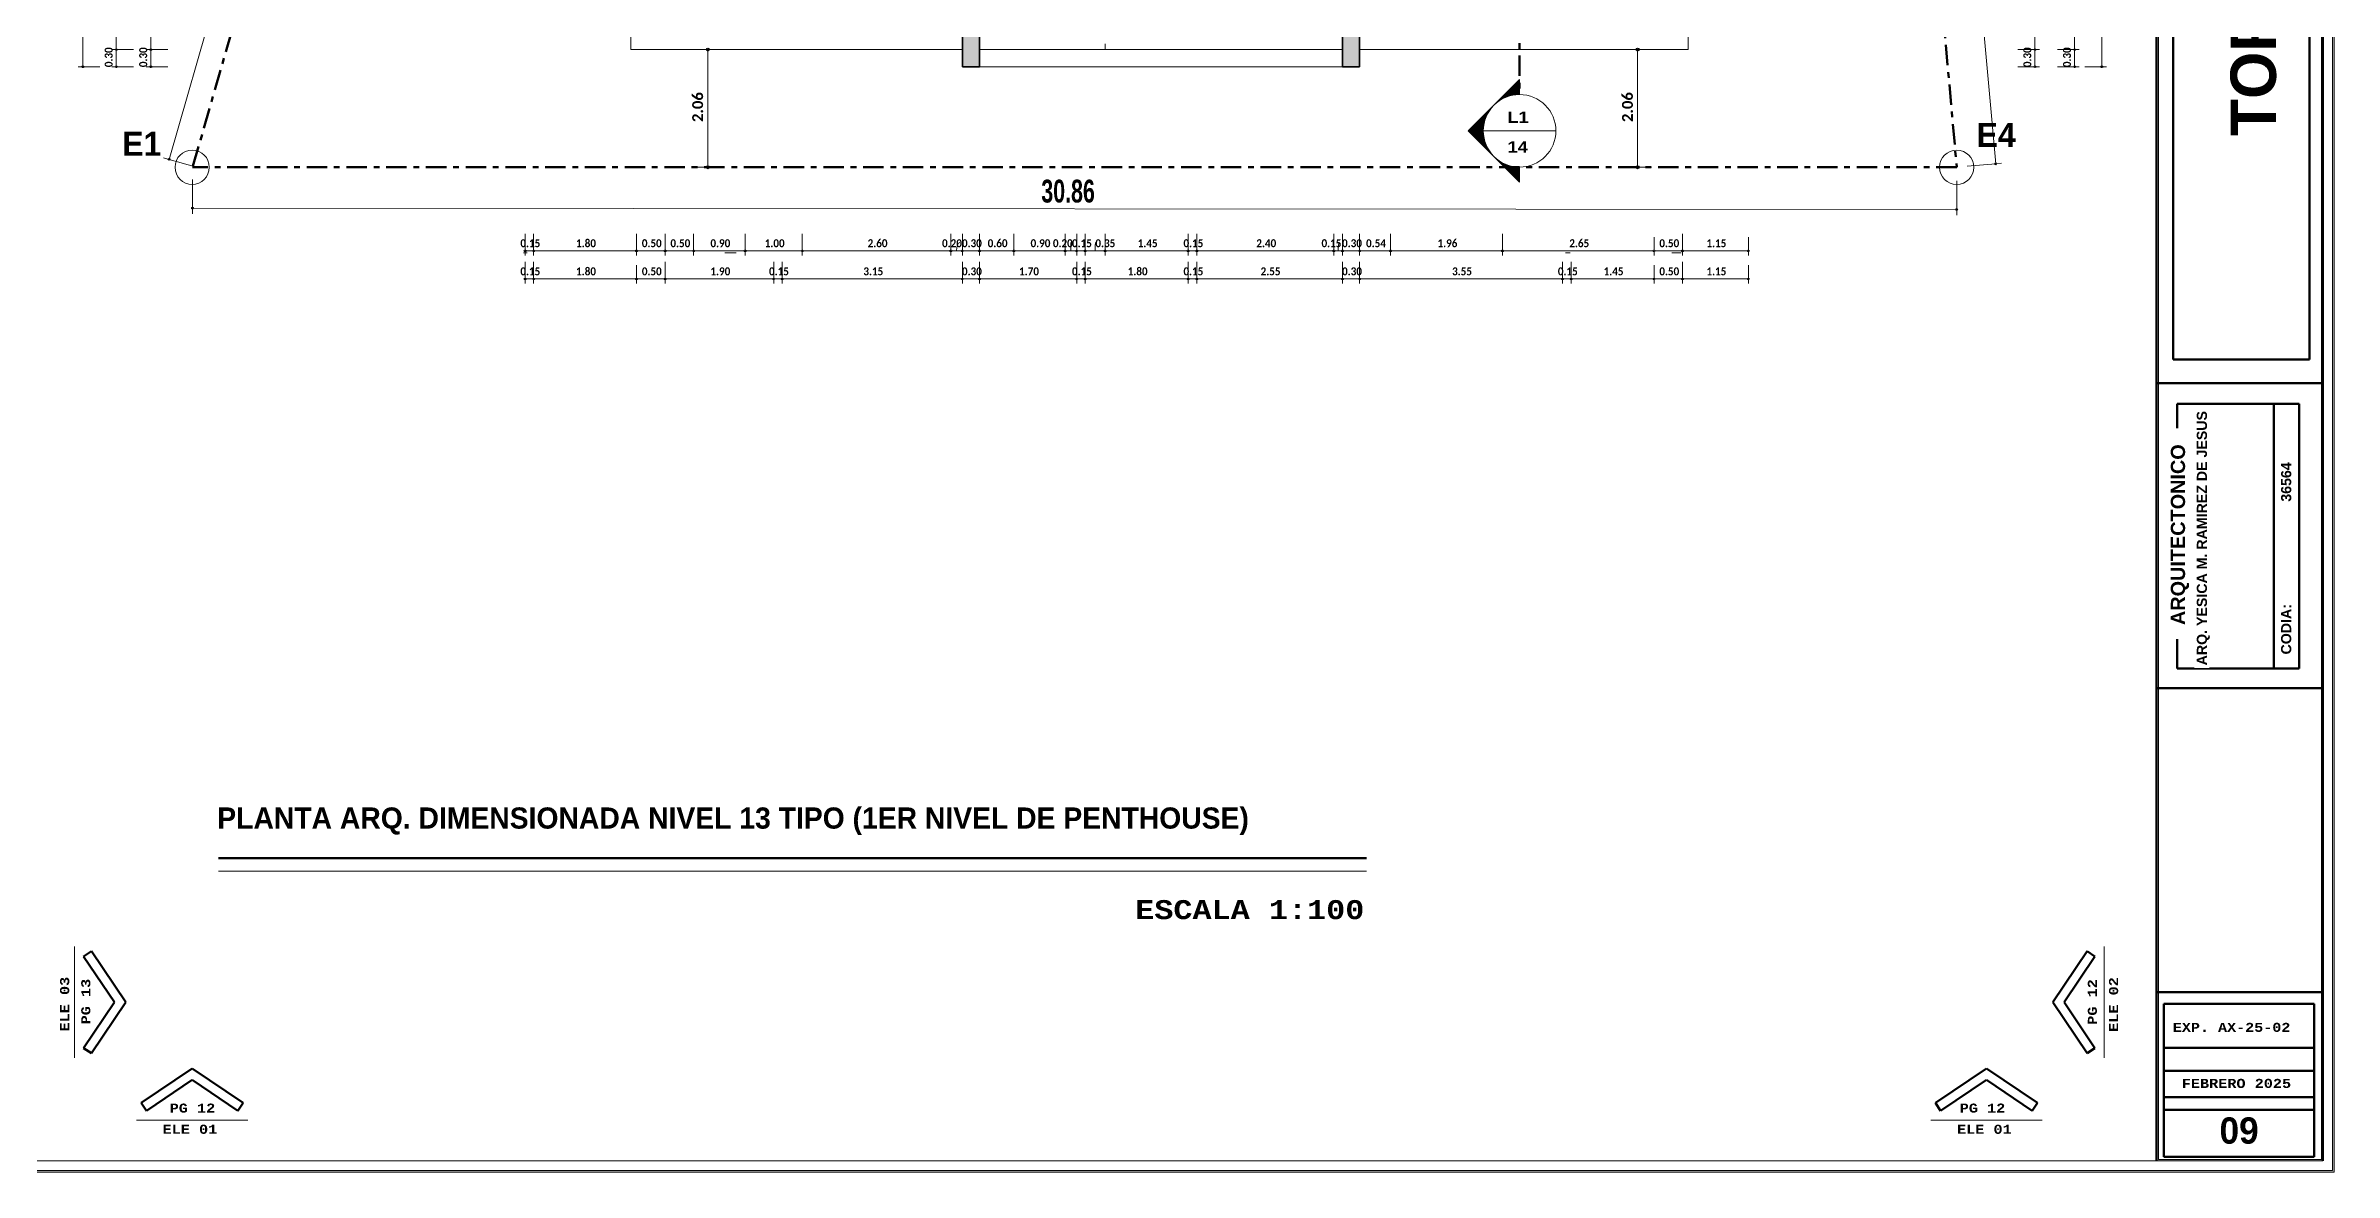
# Model space of a CAD drawing. Header units: metres. Extents: x -144 to 1000, y -717 to 29.
# Drawn here: x 773.14 to 813.18, y -589.13 to -569.41 of the extents above; entities that cross this region are included whole.
import ezdxf

# ---------------------------------------------------------------- set-up
doc = ezdxf.new("R2010")
doc.units = ezdxf.units.M
doc.linetypes.add('Dash Dot 3_16_', pattern=[0.595313, 0.357187, -0.119063, 0, -0.119063])
doc.linetypes.add('Derribado', pattern=[0.36, 0.24, -0.12])
doc.layers.get('0').update_dxf_attribs({"color": 1})
for name, color, linetype, lineweight in [('A-ANNO-DIMS', 1, 'Continuous', 9), ('A-DETL', 1, 'Continuous', 9), ('A-DETL-THIN', 1, 'Continuous', 9), ('A-WALL', 4, 'Continuous', 9), ('G-ANNO-SYMB', 1, 'Continuous', 9), ('G-ANNO-TEXT', 2, 'Continuous', 9), ('G-ANNO-TTLB', 3, 'Continuous', 18), ('G-ANNO-TTLB-WIDE', 1, 'Continuous', 70), ('G-IMPT', 1, 'Continuous', 9)]:
    doc.layers.add(name, color=color, linetype=linetype, lineweight=lineweight)
doc.layers.add('A-WALL-PATT', color=7, linetype='Continuous', lineweight=35, true_color=0x9c9c9c)
doc.styles.add('Arial Black', font='', dxfattribs={"height": 0.15})
doc.styles.add('Arial_B', font='arialbd.ttf', dxfattribs={"height": 0.0025})
doc.styles.add('Arial_B_1', font='arialbd.ttf', dxfattribs={"height": 0.001786})
doc.styles.add('Britannic Bold_B', font='', dxfattribs={"width": 0.7})
doc.styles.add('Britannic Bold_B_1', font='', dxfattribs={"width": 0.7, "height": 0.4})
doc.styles.add('Britannic Bold_B_4', font='', dxfattribs={"height": 0.004465})
doc.styles.add('Britannic Bold_B_6', font='', dxfattribs={"height": 0.005})
doc.styles.add('Britannic Bold_B_8', font='', dxfattribs={"height": 0.006})
doc.styles.add('Calibri_B_3', font='calibrib.ttf', dxfattribs={"height": 0.15})
doc.styles.add('Calibri_B_6', font='calibrib.ttf', dxfattribs={"width": 0.9})
doc.styles.add('Courier New_B_2', font='courbd.ttf', dxfattribs={"height": 0.0016})
doc.styles.add('Courier New_B_3', font='courbd.ttf', dxfattribs={"height": 0.2625})
doc.styles.add('Courier New_B_4', font='courbd.ttf', dxfattribs={"height": 0.001587})
doc.styles.add('Courier New_B_8', font='courbd.ttf', dxfattribs={"height": 0.0035})
doc.styles.get('Arial Black').set_extended_font_data('Arial Black')
doc.styles.get('Britannic Bold_B').set_extended_font_data('Britannic Bold', bold=True)
doc.styles.get('Britannic Bold_B_1').set_extended_font_data('Britannic Bold', bold=True)
doc.styles.get('Britannic Bold_B_4').set_extended_font_data('Britannic Bold', bold=True)
doc.styles.get('Britannic Bold_B_6').set_extended_font_data('Britannic Bold', bold=True)
doc.styles.get('Britannic Bold_B_8').set_extended_font_data('Britannic Bold', bold=True)

# ---------------------------------------------------------------- blocks, each defined once
blk = doc.blocks.new('tarjeta de nathalie 00')
at = {"layer": 'G-IMPT', "lineweight": 9}
h = blk.add_hatch(color=3, dxfattribs=at)
h.paths.add_polyline_path([(-145.23888, -717.38489), (-145.21019, -717.38489), (-145.21019, -716.89355), (-145.21019, -716.79934), (-145.23888, -716.79934), (-145.23888, -716.89379)])
h.paths.add_polyline_path([(-145.20996, -716.7991), (-145.20996, -717.3851), (-145.2392, -717.3851), (-145.2392, -716.7991)])
h.paths.add_polyline_path([(-145.23902, -717.3868), (-145.20826, -717.3868), (-145.20826, -716.7974), (-145.2392, -716.7974), (-146.09866, -716.7974), (-146.09866, -717.3868)])
h.paths.add_polyline_path([(-145.20795, -716.79707), (-145.20795, -717.3871), (-146.09898, -717.3871), (-146.09898, -716.79707)])
at = {"layer": 'G-ANNO-TTLB', "color": 3}
for p, q in [((-145.20826, -716.7974), (-145.20826, -717.3868)), ((-145.20795, -717.3871), (-145.20795, -716.79707)), ((-145.20795, -717.38713), (-145.20795, -716.79707)), ((-145.2392, -716.7991), (-145.2392, -717.3851)), ((-145.20996, -717.3851), (-145.20996, -716.7991)), ((-145.23888, -717.38489), (-145.23888, -716.89379)), ((-145.21019, -716.89355), (-145.21019, -717.38489)), ((-145.20996, -717.3851), (-146.09696, -717.3851)), ((-145.2392, -717.3851), (-145.20996, -717.3851)), ((-145.21019, -717.38489), (-145.23888, -717.38489)), ((-146.09898, -717.3871), (-145.20795, -717.3871)), ((-146.09898, -717.38713), (-145.20795, -717.38713)), ((-145.20826, -717.3868), (-145.23902, -717.3868))]:
    blk.add_line(p, q, dxfattribs=at)
at = {"layer": 'G-ANNO-TTLB'}
blk.add_line((-145.23902, -717.3868), (-146.09866, -717.3868), dxfattribs=at)
at = {"layer": 'G-ANNO-TTLB-WIDE', "color": 3}
for p, q in [((-145.2392, -716.7991), (-145.2392, -717.3851)), ((-145.20996, -716.7991), (-145.20996, -717.3851)), ((-145.21233, -717.24403), (-145.21233, -717.0241)), ((-145.23627, -717.16403), (-145.23627, -717.24403)), ((-145.23627, -717.24403), (-145.21233, -717.24403)), ((-145.2392, -717.24821), (-145.20996, -717.24821)), ((-145.2392, -717.30194), (-145.2392, -717.24821)), ((-145.20996, -717.24821), (-145.20996, -717.30194)), ((-145.23559, -717.25789), (-145.23559, -717.25185)), ((-145.23559, -717.25185), (-145.21413, -717.25185)), ((-145.21856, -717.29848), (-145.21856, -717.25185)), ((-145.21413, -717.25185), (-145.21413, -717.29848)), ((-145.23559, -717.29848), (-145.23559, -717.29331)), ((-145.21413, -717.29848), (-145.23559, -717.29848)), ((-145.20996, -717.30194), (-145.2392, -717.30194)), ((-145.2392, -717.35541), (-145.20996, -717.35541)), ((-145.23791, -717.35747), (-145.21146, -717.35747)), ((-145.23791, -717.3844), (-145.23791, -717.35747)), ((-145.21146, -717.35747), (-145.21146, -717.3844)), ((-145.23791, -717.36524), (-145.23791, -717.36926)), ((-145.21146, -717.36524), (-145.23791, -717.36524)), ((-145.21146, -717.36926), (-145.21146, -717.36524)), ((-145.23791, -717.36926), (-145.21146, -717.36926)), ((-145.23791, -717.3739), (-145.22469, -717.3739)), ((-145.23791, -717.3844), (-145.23791, -717.3739)), ((-145.23791, -717.3739), (-145.21146, -717.3739)), ((-145.23791, -717.37615), (-145.23791, -717.3739)), ((-145.21146, -717.37615), (-145.23791, -717.37615)), ((-145.22469, -717.3739), (-145.21146, -717.3739)), ((-145.21146, -717.3739), (-145.21146, -717.3844)), ((-145.21146, -717.3739), (-145.21146, -717.37615)), ((-145.21146, -717.3844), (-145.23791, -717.3844)), ((-145.22469, -717.3844), (-145.23791, -717.3844)), ((-145.21146, -717.3844), (-145.22469, -717.3844))]:
    blk.add_line(p, q, dxfattribs=at)
at = {"layer": 'G-ANNO-TTLB', "lineweight": 9, "attachment_point": 1}
for s, insert, char_height, width, style in [('EXP. AX-25-02', (-145.23635, -717.36083), 0.0015875, 0.027097, 'Courier New_B_4'), ('FEBRERO 2025', (-145.23478, -717.37069), 0.0016, 0.0250126, 'Courier New_B_3')]:
    blk.add_mtext(s, dxfattribs=dict(at, insert=insert, char_height=char_height, width=width, style=style))
at = {"layer": 'G-ANNO-TTLB', "lineweight": 9, "attachment_point": 1, "rotation": 90, "bg_fill": 3, "box_fill_scale": 1.25, "bg_fill_color": 256, "bg_fill_true_color": 13158600, "bg_fill_transparency": 0}
for s, insert, char_height, width, style in [('TORRE GIUALCA I', (-145.2262, -717.20472), 0.008, 0.1678172, 'Britannic Bold_B_4'), ('ARQUITECTONICO', (-145.2367, -717.2908), 0.0025, 0.0340148, 'Arial_B'), ('CODIA:                          36564', (-145.2173, -717.29598), 0.0017859, 0.0412887, 'Arial_B_1')]:
    blk.add_mtext(s, dxfattribs=dict(at, insert=insert, char_height=char_height, width=width, style=style))
at = {"layer": 'G-ANNO-TTLB', "lineweight": 9, "insert": (-145.23213, -717.2979), "char_height": 0.0017859, "width": 0.0453611, "attachment_point": 1, "rotation": 90, "style": 'Arial_B_1', "bg_fill": 3, "box_fill_scale": 1.25, "bg_fill_color": 256, "bg_fill_true_color": 13158600, "bg_fill_transparency": 0}
blk.add_mtext('\\pxt4;ARQ. YESICA M. RAMIREZ DE JESUS', dxfattribs=at)
blk = doc.blocks.new('A$C4d52d4f2')
at = {"layer": 'A-DETL', "color": 7, "lineweight": 100}
for p, q in [((-0.39461, -0.55119), (-0.39598, -0.55211)), ((-0.39461, -0.55119), (-0.38855, -0.56017)), ((-0.04347, -0.55119), (-0.04953, -0.56017)), ((-0.04347, -0.55119), (-0.0421, -0.55211)), ((-0.39598, -0.55211), (-0.39054, -0.56017)), ((-0.0421, -0.55211), (-0.04754, -0.56017)), ((-0.39598, -0.56824), (-0.39054, -0.56017)), ((-0.39461, -0.56916), (-0.38855, -0.56017)), ((-0.04347, -0.56916), (-0.04953, -0.56017)), ((-0.0421, -0.56824), (-0.04754, -0.56017)), ((-0.39461, -0.56916), (-0.39598, -0.56824)), ((-0.04347, -0.56916), (-0.0421, -0.56824)), ((-0.38587, -0.5779), (-0.37688, -0.57184)), ((-0.38494, -0.57927), (-0.37688, -0.57383)), ((-0.36789, -0.5779), (-0.37688, -0.57184)), ((-0.36882, -0.57927), (-0.37688, -0.57383)), ((-0.07018, -0.5779), (-0.0612, -0.57184)), ((-0.06926, -0.57927), (-0.0612, -0.57383)), ((-0.05221, -0.5779), (-0.0612, -0.57184)), ((-0.05314, -0.57927), (-0.0612, -0.57383)), ((-0.38587, -0.5779), (-0.38494, -0.57927)), ((-0.36789, -0.5779), (-0.36882, -0.57927)), ((-0.07018, -0.5779), (-0.06926, -0.57927)), ((-0.05221, -0.5779), (-0.05314, -0.57927))]:
    blk.add_line(p, q, dxfattribs=at)
at = {"layer": 'A-DETL-THIN', "lineweight": 18}
for p, q in [((-0.39761, -0.55038), (-0.39761, -0.56996)), ((-0.04047, -0.55038), (-0.04047, -0.56996)), ((-0.36709, -0.58091), (-0.38667, -0.58091)), ((-0.07099, -0.58091), (-0.05141, -0.58091))]:
    blk.add_line(p, q, dxfattribs=at)
at = {"layer": 'G-ANNO-TEXT', "char_height": 0.0016, "attachment_point": 1, "rotation": 90, "style": 'Courier New_B_2'}
for s, insert, width in [('ELE 03', (-0.40012, -0.56532), 0.0125063), ('PG 13', (-0.3964, -0.56407), 0.0104219), ('PG 12', (-0.04336, -0.56414), 0.0104219), ('ELE 02', (-0.03963, -0.56539), 0.0125063)]:
    blk.add_mtext(s, dxfattribs=dict(at, insert=insert, width=width))
at = {"layer": 'G-ANNO-TEXT', "char_height": 0.0016, "attachment_point": 1, "style": 'Courier New_B_2'}
for s, insert, width in [('PG 12', (-0.38084, -0.57801), 0.0104219), ('PG 12', (-0.0659, -0.57801), 0.0104219), ('ELE 01', (-0.38209, -0.58174), 0.0125063), ('ELE 01', (-0.06637, -0.58174), 0.0125063)]:
    blk.add_mtext(s, dxfattribs=dict(at, insert=insert, width=width))
blk = doc.blocks.new('G')
at = {"layer": 'A-ANNO-DIMS', "lineweight": 25}
h = blk.add_hatch(color=256, dxfattribs=at)
edge = h.paths.add_edge_path()
edge.add_arc((768.97, -512.969), 0.015, 0, 360)
h = blk.add_hatch(color=256, dxfattribs=at)
edge = h.paths.add_edge_path()
edge.add_arc((768.97, -512.969), 0.015, 0, 360)
h = blk.add_hatch(color=256, dxfattribs=at)
edge = h.paths.add_edge_path()
edge.add_arc((769.574, -512.969), 0.015, 0, 360)
h = blk.add_hatch(color=256, dxfattribs=at)
edge = h.paths.add_edge_path()
edge.add_arc((769.574, -512.969), 0.015, 0, 360)
at = {"layer": 'A-ANNO-DIMS', "lineweight": 25, "true_color": 0x0000ff}
h = blk.add_hatch(color=5, dxfattribs=at)
edge = h.paths.add_edge_path()
edge.add_arc((779.318, -512.969), 0.025, 0, 360)
h = blk.add_hatch(color=5, dxfattribs=at)
edge = h.paths.add_edge_path()
edge.add_arc((795.584, -512.969), 0.025, 0, 360)
at = {"layer": 'A-ANNO-DIMS', "lineweight": 25}
h = blk.add_hatch(color=256, dxfattribs=at)
edge = h.paths.add_edge_path()
edge.add_arc((802.535, -512.969), 0.015, 0, 360)
h = blk.add_hatch(color=256, dxfattribs=at)
edge = h.paths.add_edge_path()
edge.add_arc((802.535, -512.969), 0.015, 0, 360)
h = blk.add_hatch(color=256, dxfattribs=at)
edge = h.paths.add_edge_path()
edge.add_arc((803.229, -512.969), 0.015, 0, 360)
h = blk.add_hatch(color=256, dxfattribs=at)
edge = h.paths.add_edge_path()
edge.add_arc((803.229, -512.969), 0.015, 0, 360)
h = blk.add_hatch(color=256, dxfattribs=at)
edge = h.paths.add_edge_path()
edge.add_arc((768.383, -513.269), 0.015, 0, 360)
h = blk.add_hatch(color=256, dxfattribs=at)
edge = h.paths.add_edge_path()
edge.add_arc((768.97, -513.269), 0.015, 0, 360)
h = blk.add_hatch(color=256, dxfattribs=at)
edge = h.paths.add_edge_path()
edge.add_arc((769.574, -513.269), 0.015, 0, 360)
h = blk.add_hatch(color=256, dxfattribs=at)
edge = h.paths.add_edge_path()
edge.add_arc((802.535, -513.269), 0.015, 0, 360)
h = blk.add_hatch(color=256, dxfattribs=at)
edge = h.paths.add_edge_path()
edge.add_arc((803.229, -513.269), 0.015, 0, 360)
h = blk.add_hatch(color=256, dxfattribs=at)
edge = h.paths.add_edge_path()
edge.add_arc((803.706, -513.269), 0.015, 0, 360)
at = {"layer": 'A-ANNO-DIMS', "lineweight": 25, "true_color": 0x0000ff}
h = blk.add_hatch(color=5, dxfattribs=at)
edge = h.paths.add_edge_path()
edge.add_arc((769.894, -514.89), 0.015, 0, 360)
h = blk.add_hatch(color=5, dxfattribs=at)
edge = h.paths.add_edge_path()
edge.add_arc((779.318, -515.028), 0.025, 0, 360)
h = blk.add_hatch(color=5, dxfattribs=at)
edge = h.paths.add_edge_path()
edge.add_arc((795.584, -515.028), 0.025, 0, 360)
h = blk.add_hatch(color=5, dxfattribs=at)
edge = h.paths.add_edge_path()
edge.add_arc((801.848, -514.968), 0.015, 0, 360)
h = blk.add_hatch(color=5, dxfattribs=at)
edge = h.paths.add_edge_path()
edge.add_arc((770.304, -515.743), 0.015, 0, 360)
h = blk.add_hatch(color=5, dxfattribs=at)
edge = h.paths.add_edge_path()
edge.add_arc((801.166, -515.768), 0.015, 0, 360)
at = {"layer": 'A-ANNO-DIMS', "lineweight": 25}
h = blk.add_hatch(color=256, dxfattribs=at)
edge = h.paths.add_edge_path()
edge.add_arc((776.121, -516.492), 0.015, 0, 360)
h = blk.add_hatch(color=256, dxfattribs=at)
edge = h.paths.add_edge_path()
edge.add_arc((776.271, -516.492), 0.015, 0, 360)
h = blk.add_hatch(color=256, dxfattribs=at)
edge = h.paths.add_edge_path()
edge.add_arc((776.271, -516.492), 0.015, 0, 360)
h = blk.add_hatch(color=256, dxfattribs=at)
edge = h.paths.add_edge_path()
edge.add_arc((778.071, -516.492), 0.015, 0, 360)
h = blk.add_hatch(color=256, dxfattribs=at)
edge = h.paths.add_edge_path()
edge.add_arc((778.071, -516.492), 0.015, 0, 360)
h = blk.add_hatch(color=256, dxfattribs=at)
edge = h.paths.add_edge_path()
edge.add_arc((778.571, -516.492), 0.015, 0, 360)
h = blk.add_hatch(color=256, dxfattribs=at)
edge = h.paths.add_edge_path()
edge.add_arc((778.571, -516.492), 0.015, 0, 360)
h = blk.add_hatch(color=256, dxfattribs=at)
edge = h.paths.add_edge_path()
edge.add_arc((779.07, -516.492), 0.015, 0, 360)
h = blk.add_hatch(color=256, dxfattribs=at)
edge = h.paths.add_edge_path()
edge.add_arc((779.07, -516.492), 0.015, 0, 360)
h = blk.add_hatch(color=256, dxfattribs=at)
edge = h.paths.add_edge_path()
edge.add_arc((779.97, -516.492), 0.015, 0, 360)
h = blk.add_hatch(color=256, dxfattribs=at)
edge = h.paths.add_edge_path()
edge.add_arc((779.97, -516.492), 0.015, 0, 360)
h = blk.add_hatch(color=256, dxfattribs=at)
edge = h.paths.add_edge_path()
edge.add_arc((780.971, -516.492), 0.015, 0, 360)
h = blk.add_hatch(color=256, dxfattribs=at)
edge = h.paths.add_edge_path()
edge.add_arc((780.971, -516.492), 0.015, 0, 360)
h = blk.add_hatch(color=256, dxfattribs=at)
edge = h.paths.add_edge_path()
edge.add_arc((783.571, -516.492), 0.015, 0, 360)
h = blk.add_hatch(color=256, dxfattribs=at)
edge = h.paths.add_edge_path()
edge.add_arc((783.571, -516.492), 0.015, 0, 360)
h = blk.add_hatch(color=256, dxfattribs=at)
edge = h.paths.add_edge_path()
edge.add_arc((783.771, -516.492), 0.015, 0, 360)
h = blk.add_hatch(color=256, dxfattribs=at)
edge = h.paths.add_edge_path()
edge.add_arc((783.771, -516.492), 0.015, 0, 360)
h = blk.add_hatch(color=256, dxfattribs=at)
edge = h.paths.add_edge_path()
edge.add_arc((784.071, -516.492), 0.015, 0, 360)
h = blk.add_hatch(color=256, dxfattribs=at)
edge = h.paths.add_edge_path()
edge.add_arc((784.071, -516.492), 0.015, 0, 360)
h = blk.add_hatch(color=256, dxfattribs=at)
edge = h.paths.add_edge_path()
edge.add_arc((784.671, -516.492), 0.015, 0, 360)
h = blk.add_hatch(color=256, dxfattribs=at)
edge = h.paths.add_edge_path()
edge.add_arc((784.671, -516.492), 0.015, 0, 360)
h = blk.add_hatch(color=256, dxfattribs=at)
edge = h.paths.add_edge_path()
edge.add_arc((785.571, -516.492), 0.015, 0, 360)
h = blk.add_hatch(color=256, dxfattribs=at)
edge = h.paths.add_edge_path()
edge.add_arc((785.571, -516.492), 0.015, 0, 360)
h = blk.add_hatch(color=256, dxfattribs=at)
edge = h.paths.add_edge_path()
edge.add_arc((785.771, -516.492), 0.015, 0, 360)
h = blk.add_hatch(color=256, dxfattribs=at)
edge = h.paths.add_edge_path()
edge.add_arc((785.771, -516.492), 0.015, 0, 360)
h = blk.add_hatch(color=256, dxfattribs=at)
edge = h.paths.add_edge_path()
edge.add_arc((785.921, -516.492), 0.015, 0, 360)
h = blk.add_hatch(color=256, dxfattribs=at)
edge = h.paths.add_edge_path()
edge.add_arc((785.921, -516.492), 0.015, 0, 360)
h = blk.add_hatch(color=256, dxfattribs=at)
edge = h.paths.add_edge_path()
edge.add_arc((786.271, -516.492), 0.015, 0, 360)
h = blk.add_hatch(color=256, dxfattribs=at)
edge = h.paths.add_edge_path()
edge.add_arc((786.271, -516.492), 0.015, 0, 360)
h = blk.add_hatch(color=256, dxfattribs=at)
edge = h.paths.add_edge_path()
edge.add_arc((787.721, -516.492), 0.015, 0, 360)
h = blk.add_hatch(color=256, dxfattribs=at)
edge = h.paths.add_edge_path()
edge.add_arc((787.721, -516.492), 0.015, 0, 360)
h = blk.add_hatch(color=256, dxfattribs=at)
edge = h.paths.add_edge_path()
edge.add_arc((787.871, -516.492), 0.015, 0, 360)
h = blk.add_hatch(color=256, dxfattribs=at)
edge = h.paths.add_edge_path()
edge.add_arc((787.871, -516.492), 0.015, 0, 360)
h = blk.add_hatch(color=256, dxfattribs=at)
edge = h.paths.add_edge_path()
edge.add_arc((790.271, -516.492), 0.015, 0, 360)
h = blk.add_hatch(color=256, dxfattribs=at)
edge = h.paths.add_edge_path()
edge.add_arc((790.271, -516.492), 0.015, 0, 360)
h = blk.add_hatch(color=256, dxfattribs=at)
edge = h.paths.add_edge_path()
edge.add_arc((790.421, -516.492), 0.015, 0, 360)
h = blk.add_hatch(color=256, dxfattribs=at)
edge = h.paths.add_edge_path()
edge.add_arc((790.421, -516.492), 0.015, 0, 360)
h = blk.add_hatch(color=256, dxfattribs=at)
edge = h.paths.add_edge_path()
edge.add_arc((790.721, -516.492), 0.015, 0, 360)
h = blk.add_hatch(color=256, dxfattribs=at)
edge = h.paths.add_edge_path()
edge.add_arc((790.721, -516.492), 0.015, 0, 360)
h = blk.add_hatch(color=256, dxfattribs=at)
edge = h.paths.add_edge_path()
edge.add_arc((791.261, -516.492), 0.015, 0, 360)
h = blk.add_hatch(color=256, dxfattribs=at)
edge = h.paths.add_edge_path()
edge.add_arc((791.261, -516.492), 0.015, 0, 360)
h = blk.add_hatch(color=256, dxfattribs=at)
edge = h.paths.add_edge_path()
edge.add_arc((793.221, -516.492), 0.015, 0, 360)
h = blk.add_hatch(color=256, dxfattribs=at)
edge = h.paths.add_edge_path()
edge.add_arc((793.221, -516.492), 0.015, 0, 360)
h = blk.add_hatch(color=256, dxfattribs=at)
edge = h.paths.add_edge_path()
edge.add_arc((795.871, -516.492), 0.015, 0, 360)
h = blk.add_hatch(color=256, dxfattribs=at)
edge = h.paths.add_edge_path()
edge.add_arc((795.871, -516.492), 0.015, 0, 360)
h = blk.add_hatch(color=256, dxfattribs=at)
edge = h.paths.add_edge_path()
edge.add_arc((796.371, -516.492), 0.015, 0, 360)
h = blk.add_hatch(color=256, dxfattribs=at)
edge = h.paths.add_edge_path()
edge.add_arc((796.371, -516.492), 0.015, 0, 360)
h = blk.add_hatch(color=256, dxfattribs=at)
edge = h.paths.add_edge_path()
edge.add_arc((797.521, -516.492), 0.015, 0, 360)
h = blk.add_hatch(color=256, dxfattribs=at)
edge = h.paths.add_edge_path()
edge.add_arc((776.121, -516.984), 0.015, 0, 360)
h = blk.add_hatch(color=256, dxfattribs=at)
edge = h.paths.add_edge_path()
edge.add_arc((776.271, -516.984), 0.015, 0, 360)
h = blk.add_hatch(color=256, dxfattribs=at)
edge = h.paths.add_edge_path()
edge.add_arc((776.271, -516.984), 0.015, 0, 360)
h = blk.add_hatch(color=256, dxfattribs=at)
edge = h.paths.add_edge_path()
edge.add_arc((778.071, -516.984), 0.015, 0, 360)
h = blk.add_hatch(color=256, dxfattribs=at)
edge = h.paths.add_edge_path()
edge.add_arc((778.071, -516.984), 0.015, 0, 360)
h = blk.add_hatch(color=256, dxfattribs=at)
edge = h.paths.add_edge_path()
edge.add_arc((778.571, -516.984), 0.015, 0, 360)
h = blk.add_hatch(color=256, dxfattribs=at)
edge = h.paths.add_edge_path()
edge.add_arc((778.571, -516.984), 0.015, 0, 360)
h = blk.add_hatch(color=256, dxfattribs=at)
edge = h.paths.add_edge_path()
edge.add_arc((780.47, -516.984), 0.015, 0, 360)
h = blk.add_hatch(color=256, dxfattribs=at)
edge = h.paths.add_edge_path()
edge.add_arc((780.47, -516.984), 0.015, 0, 360)
h = blk.add_hatch(color=256, dxfattribs=at)
edge = h.paths.add_edge_path()
edge.add_arc((780.62, -516.984), 0.015, 0, 360)
h = blk.add_hatch(color=256, dxfattribs=at)
edge = h.paths.add_edge_path()
edge.add_arc((780.62, -516.984), 0.015, 0, 360)
h = blk.add_hatch(color=256, dxfattribs=at)
edge = h.paths.add_edge_path()
edge.add_arc((783.771, -516.984), 0.015, 0, 360)
h = blk.add_hatch(color=256, dxfattribs=at)
edge = h.paths.add_edge_path()
edge.add_arc((783.771, -516.984), 0.015, 0, 360)
h = blk.add_hatch(color=256, dxfattribs=at)
edge = h.paths.add_edge_path()
edge.add_arc((784.071, -516.984), 0.015, 0, 360)
h = blk.add_hatch(color=256, dxfattribs=at)
edge = h.paths.add_edge_path()
edge.add_arc((784.071, -516.984), 0.015, 0, 360)
h = blk.add_hatch(color=256, dxfattribs=at)
edge = h.paths.add_edge_path()
edge.add_arc((785.771, -516.984), 0.015, 0, 360)
h = blk.add_hatch(color=256, dxfattribs=at)
edge = h.paths.add_edge_path()
edge.add_arc((785.771, -516.984), 0.015, 0, 360)
h = blk.add_hatch(color=256, dxfattribs=at)
edge = h.paths.add_edge_path()
edge.add_arc((785.921, -516.984), 0.015, 0, 360)
h = blk.add_hatch(color=256, dxfattribs=at)
edge = h.paths.add_edge_path()
edge.add_arc((785.921, -516.984), 0.015, 0, 360)
h = blk.add_hatch(color=256, dxfattribs=at)
edge = h.paths.add_edge_path()
edge.add_arc((787.721, -516.984), 0.015, 0, 360)
h = blk.add_hatch(color=256, dxfattribs=at)
edge = h.paths.add_edge_path()
edge.add_arc((787.721, -516.984), 0.015, 0, 360)
h = blk.add_hatch(color=256, dxfattribs=at)
edge = h.paths.add_edge_path()
edge.add_arc((787.871, -516.984), 0.015, 0, 360)
h = blk.add_hatch(color=256, dxfattribs=at)
edge = h.paths.add_edge_path()
edge.add_arc((787.871, -516.984), 0.015, 0, 360)
h = blk.add_hatch(color=256, dxfattribs=at)
edge = h.paths.add_edge_path()
edge.add_arc((790.421, -516.984), 0.015, 0, 360)
h = blk.add_hatch(color=256, dxfattribs=at)
edge = h.paths.add_edge_path()
edge.add_arc((790.421, -516.984), 0.015, 0, 360)
h = blk.add_hatch(color=256, dxfattribs=at)
edge = h.paths.add_edge_path()
edge.add_arc((790.721, -516.984), 0.015, 0, 360)
h = blk.add_hatch(color=256, dxfattribs=at)
edge = h.paths.add_edge_path()
edge.add_arc((790.721, -516.984), 0.015, 0, 360)
h = blk.add_hatch(color=256, dxfattribs=at)
edge = h.paths.add_edge_path()
edge.add_arc((794.271, -516.984), 0.015, 0, 360)
h = blk.add_hatch(color=256, dxfattribs=at)
edge = h.paths.add_edge_path()
edge.add_arc((794.271, -516.984), 0.015, 0, 360)
h = blk.add_hatch(color=256, dxfattribs=at)
edge = h.paths.add_edge_path()
edge.add_arc((794.421, -516.984), 0.015, 0, 360)
h = blk.add_hatch(color=256, dxfattribs=at)
edge = h.paths.add_edge_path()
edge.add_arc((794.421, -516.984), 0.015, 0, 360)
h = blk.add_hatch(color=256, dxfattribs=at)
edge = h.paths.add_edge_path()
edge.add_arc((795.871, -516.984), 0.015, 0, 360)
h = blk.add_hatch(color=256, dxfattribs=at)
edge = h.paths.add_edge_path()
edge.add_arc((795.871, -516.984), 0.015, 0, 360)
h = blk.add_hatch(color=256, dxfattribs=at)
edge = h.paths.add_edge_path()
edge.add_arc((796.371, -516.984), 0.015, 0, 360)
h = blk.add_hatch(color=256, dxfattribs=at)
edge = h.paths.add_edge_path()
edge.add_arc((796.371, -516.984), 0.015, 0, 360)
h = blk.add_hatch(color=256, dxfattribs=at)
edge = h.paths.add_edge_path()
edge.add_arc((797.521, -516.984), 0.015, 0, 360)
at = {"layer": 'A-WALL-PATT', "lineweight": 5, "true_color": 0x747474}
h = blk.add_hatch(color=8, dxfattribs=at)
h.paths.add_polyline_path([(783.771, -513.269), (784.071, -513.269), (784.071, -511.518), (783.771, -511.518), (783.771, -512.969)])
h.paths.add_polyline_path([(790.421, -513.269), (790.721, -513.269), (790.721, -511.518), (790.421, -511.518), (790.421, -512.969)])
at = {"layer": 'G-ANNO-SYMB'}
h = blk.add_hatch(color=256, dxfattribs=at)
edge = h.paths.add_edge_path()
edge.add_line((793.092, -513.918), (793.519, -513.492))
edge.add_line((793.519, -513.492), (793.519, -513.754))
edge.add_arc((793.519, -514.39), 0.636, 90, 132.0784)
h = blk.add_hatch(color=256, dxfattribs=at)
edge = h.paths.add_edge_path()
edge.add_arc((793.519, -514.39), 0.635, 135, 180)
edge.add_line((792.884, -514.39), (792.621, -514.39))
edge.add_line((792.621, -514.39), (793.07, -513.941))
h = blk.add_hatch(color=256, dxfattribs=at)
edge = h.paths.add_edge_path()
edge.add_line((793.07, -514.839), (792.621, -514.39))
edge.add_line((792.621, -514.39), (792.884, -514.39))
edge.add_arc((793.519, -514.39), 0.635, 180, 225)
h = blk.add_hatch(color=256, dxfattribs=at)
edge = h.paths.add_edge_path()
edge.add_arc((793.519, -514.39), 0.636, 227.9216, 270)
edge.add_line((793.519, -515.026), (793.519, -515.288))
edge.add_line((793.519, -515.288), (793.092, -514.862))
at = {"layer": 'A-ANNO-DIMS', "color": 5, "true_color": 0x0000ff}
for p, q in [((799.448, -487.894), (801.848, -514.968)), ((769.894, -514.89), (776.875, -490.599)), ((779.318, -512.969), (779.078, -512.969)), ((779.318, -515.028), (779.318, -512.969)), ((779.318, -512.969), (779.558, -512.969)), ((795.584, -512.969), (795.344, -512.969)), ((795.584, -515.028), (795.584, -512.969)), ((795.584, -512.969), (795.824, -512.969)), ((769.894, -514.89), (769.798, -514.863)), ((769.894, -514.89), (770.375, -515.028)), ((770.304, -515.743), (770.304, -515.243)), ((779.318, -515.028), (779.078, -515.028)), ((779.318, -515.028), (779.558, -515.028)), ((795.584, -515.028), (795.344, -515.028)), ((795.584, -515.028), (795.824, -515.028)), ((801.848, -514.968), (801.35, -515.012)), ((801.848, -514.968), (801.948, -514.959)), ((801.166, -515.768), (801.166, -515.268)), ((801.166, -515.768), (770.304, -515.743)), ((770.304, -515.743), (770.304, -515.843)), ((801.166, -515.768), (801.166, -515.868))]:
    blk.add_line(p, q, dxfattribs=at)
at = {"layer": 'A-ANNO-DIMS'}
for p, q in [((803.706, -513.269), (803.706, -491.62)), ((768.383, -513.269), (768.383, -491.67)), ((768.97, -511.518), (768.97, -512.969)), ((769.574, -512.969), (769.574, -511.518)), ((802.535, -511.619), (802.535, -512.969)), ((803.229, -511.619), (803.229, -512.969)), ((768.97, -512.969), (768.89, -512.969)), ((768.97, -512.969), (768.89, -512.969)), ((768.97, -512.969), (769.27, -512.969)), ((768.97, -512.969), (768.97, -513.269)), ((768.97, -512.969), (769.27, -512.969)), ((769.574, -512.969), (769.494, -512.969)), ((769.574, -512.969), (769.494, -512.969)), ((769.574, -513.269), (769.574, -512.969)), ((769.574, -512.969), (769.874, -512.969)), ((769.574, -512.969), (769.874, -512.969)), ((802.535, -512.969), (802.235, -512.969)), ((802.535, -512.969), (802.235, -512.969)), ((802.535, -512.969), (802.615, -512.969)), ((802.535, -512.969), (802.535, -513.269)), ((802.535, -512.969), (802.615, -512.969)), ((803.229, -512.969), (802.929, -512.969)), ((803.229, -512.969), (802.929, -512.969)), ((803.229, -512.969), (803.309, -512.969)), ((803.229, -512.969), (803.229, -513.269)), ((803.229, -512.969), (803.309, -512.969)), ((768.383, -513.269), (768.303, -513.269)), ((768.383, -513.269), (768.683, -513.269)), ((768.97, -513.269), (768.89, -513.269)), ((768.97, -513.269), (769.27, -513.269)), ((769.574, -513.269), (769.494, -513.269)), ((769.574, -513.269), (769.874, -513.269)), ((802.535, -513.269), (802.235, -513.269)), ((802.535, -513.269), (802.615, -513.269)), ((803.229, -513.269), (802.929, -513.269)), ((803.229, -513.269), (803.309, -513.269)), ((803.706, -513.269), (803.406, -513.269)), ((803.706, -513.269), (803.786, -513.269)), ((776.121, -516.492), (776.121, -516.192)), ((776.271, -516.492), (776.271, -516.192)), ((776.271, -516.492), (776.271, -516.192)), ((778.071, -516.492), (778.071, -516.192)), ((778.071, -516.492), (778.071, -516.192)), ((778.571, -516.492), (778.571, -516.192)), ((778.571, -516.492), (778.571, -516.192)), ((779.07, -516.492), (779.07, -516.192)), ((779.07, -516.492), (779.07, -516.192)), ((779.97, -516.492), (779.97, -516.192)), ((779.97, -516.492), (779.97, -516.192)), ((780.971, -516.492), (780.971, -516.192)), ((780.971, -516.492), (780.971, -516.192)), ((783.571, -516.492), (783.571, -516.192)), ((783.571, -516.492), (783.571, -516.192)), ((783.771, -516.492), (783.771, -516.192)), ((783.771, -516.492), (783.771, -516.192)), ((784.071, -516.492), (784.071, -516.192)), ((784.071, -516.492), (784.071, -516.192)), ((784.671, -516.492), (784.671, -516.192)), ((784.671, -516.492), (784.671, -516.192)), ((785.571, -516.492), (785.571, -516.192)), ((785.571, -516.492), (785.571, -516.192)), ((785.771, -516.492), (785.771, -516.192)), ((785.771, -516.492), (785.771, -516.192)), ((785.921, -516.492), (785.921, -516.192)), ((785.921, -516.492), (785.921, -516.192)), ((786.271, -516.492), (786.271, -516.192)), ((786.271, -516.492), (786.271, -516.192)), ((787.721, -516.492), (787.721, -516.192)), ((787.721, -516.492), (787.721, -516.192)), ((787.871, -516.492), (787.871, -516.192)), ((787.871, -516.492), (787.871, -516.192)), ((790.271, -516.492), (790.271, -516.192)), ((790.271, -516.492), (790.271, -516.192)), ((790.421, -516.492), (790.421, -516.192)), ((790.421, -516.492), (790.421, -516.192)), ((790.721, -516.492), (790.721, -516.192)), ((790.721, -516.492), (790.721, -516.192)), ((791.261, -516.492), (791.261, -516.192)), ((791.261, -516.492), (791.261, -516.192)), ((793.221, -516.492), (793.221, -516.192)), ((793.221, -516.492), (793.221, -516.192)), ((796.371, -516.492), (796.371, -516.192)), ((796.371, -516.492), (796.371, -516.192)), ((776.121, -516.492), (776.271, -516.492)), ((776.121, -516.492), (776.121, -516.572)), ((776.121, -516.984), (776.121, -516.684)), ((776.271, -516.492), (776.271, -516.572)), ((776.271, -516.492), (778.071, -516.492)), ((776.271, -516.492), (776.271, -516.572)), ((776.271, -516.984), (776.271, -516.684)), ((776.271, -516.984), (776.271, -516.684)), ((778.071, -516.492), (778.071, -516.572)), ((778.071, -516.492), (778.571, -516.492)), ((778.071, -516.492), (778.071, -516.572)), ((778.571, -516.492), (778.571, -516.572)), ((778.571, -516.492), (779.07, -516.492)), ((778.571, -516.492), (778.571, -516.572)), ((778.571, -516.984), (778.571, -516.684)), ((778.571, -516.984), (778.571, -516.684)), ((779.07, -516.492), (779.07, -516.572)), ((779.07, -516.492), (779.97, -516.492)), ((779.07, -516.492), (779.07, -516.572)), ((779.97, -516.492), (779.97, -516.572)), ((779.97, -516.492), (780.971, -516.492)), ((779.97, -516.492), (779.97, -516.572)), ((780.47, -516.984), (780.47, -516.684)), ((780.47, -516.984), (780.47, -516.684)), ((780.62, -516.984), (780.62, -516.684)), ((780.62, -516.984), (780.62, -516.684)), ((780.971, -516.492), (780.971, -516.572)), ((780.971, -516.492), (783.571, -516.492)), ((780.971, -516.492), (780.971, -516.572)), ((783.571, -516.492), (783.571, -516.572)), ((783.571, -516.492), (783.771, -516.492)), ((783.571, -516.492), (783.571, -516.572)), ((783.771, -516.492), (783.771, -516.572)), ((783.771, -516.492), (784.071, -516.492)), ((783.771, -516.492), (783.771, -516.572)), ((783.771, -516.984), (783.771, -516.684)), ((783.771, -516.984), (783.771, -516.684)), ((784.071, -516.492), (784.071, -516.572)), ((784.071, -516.492), (784.671, -516.492)), ((784.071, -516.492), (784.071, -516.572)), ((784.071, -516.984), (784.071, -516.684)), ((784.071, -516.984), (784.071, -516.684)), ((784.671, -516.492), (784.671, -516.572)), ((784.671, -516.492), (785.571, -516.492)), ((784.671, -516.492), (784.671, -516.572)), ((785.571, -516.492), (785.571, -516.572)), ((785.571, -516.492), (785.771, -516.492)), ((785.571, -516.492), (785.571, -516.572)), ((785.771, -516.492), (785.771, -516.572)), ((785.771, -516.492), (785.921, -516.492)), ((785.771, -516.492), (785.771, -516.572)), ((785.771, -516.984), (785.771, -516.684)), ((785.771, -516.984), (785.771, -516.684)), ((785.921, -516.492), (785.921, -516.572)), ((785.921, -516.492), (786.271, -516.492)), ((785.921, -516.492), (785.921, -516.572)), ((785.921, -516.984), (785.921, -516.684)), ((785.921, -516.984), (785.921, -516.684)), ((786.271, -516.492), (786.271, -516.572)), ((786.271, -516.492), (787.721, -516.492)), ((786.271, -516.492), (786.271, -516.572)), ((787.721, -516.492), (787.721, -516.572)), ((787.721, -516.492), (787.871, -516.492)), ((787.721, -516.492), (787.721, -516.572)), ((787.721, -516.984), (787.721, -516.684)), ((787.721, -516.984), (787.721, -516.684)), ((787.871, -516.492), (787.871, -516.572)), ((787.871, -516.492), (790.271, -516.492)), ((787.871, -516.492), (787.871, -516.572)), ((787.871, -516.984), (787.871, -516.684)), ((787.871, -516.984), (787.871, -516.684)), ((790.271, -516.492), (790.271, -516.572)), ((790.271, -516.492), (790.421, -516.492)), ((790.271, -516.492), (790.271, -516.572)), ((790.421, -516.492), (790.421, -516.572)), ((790.421, -516.492), (790.721, -516.492)), ((790.421, -516.492), (790.421, -516.572)), ((790.421, -516.984), (790.421, -516.684)), ((790.421, -516.984), (790.421, -516.684)), ((790.721, -516.492), (790.721, -516.572)), ((790.721, -516.492), (791.261, -516.492)), ((790.721, -516.492), (790.721, -516.572)), ((790.721, -516.984), (790.721, -516.684)), ((790.721, -516.984), (790.721, -516.684)), ((791.261, -516.492), (791.261, -516.572)), ((791.261, -516.492), (793.221, -516.492)), ((791.261, -516.492), (791.261, -516.572)), ((793.221, -516.492), (793.221, -516.572)), ((793.221, -516.492), (795.871, -516.492)), ((793.221, -516.492), (793.221, -516.572)), ((794.271, -516.984), (794.271, -516.684)), ((794.271, -516.984), (794.271, -516.684)), ((794.421, -516.984), (794.421, -516.684)), ((794.421, -516.984), (794.421, -516.684)), ((795.871, -516.492), (795.871, -516.572)), ((795.871, -516.492), (796.371, -516.492)), ((795.871, -516.492), (795.871, -516.572)), ((796.371, -516.492), (796.371, -516.572)), ((796.371, -516.492), (797.521, -516.492)), ((796.371, -516.492), (796.371, -516.572)), ((796.371, -516.984), (796.371, -516.684)), ((796.371, -516.984), (796.371, -516.684)), ((797.521, -516.492), (797.521, -516.572)), ((776.121, -516.984), (776.271, -516.984)), ((776.121, -516.984), (776.121, -517.064)), ((776.271, -516.984), (776.271, -517.064)), ((776.271, -516.984), (778.071, -516.984)), ((776.271, -516.984), (776.271, -517.064)), ((778.071, -516.984), (778.071, -517.064)), ((778.071, -516.984), (778.571, -516.984)), ((778.071, -516.984), (778.071, -517.064)), ((778.571, -516.984), (778.571, -517.064)), ((778.571, -516.984), (780.47, -516.984)), ((778.571, -516.984), (778.571, -517.064)), ((780.47, -516.984), (780.47, -517.064)), ((780.47, -516.984), (780.62, -516.984)), ((780.47, -516.984), (780.47, -517.064)), ((780.62, -516.984), (780.62, -517.064)), ((780.62, -516.984), (783.771, -516.984)), ((780.62, -516.984), (780.62, -517.064)), ((783.771, -516.984), (783.771, -517.064)), ((783.771, -516.984), (784.071, -516.984)), ((783.771, -516.984), (783.771, -517.064)), ((784.071, -516.984), (784.071, -517.064)), ((784.071, -516.984), (785.771, -516.984)), ((784.071, -516.984), (784.071, -517.064)), ((785.771, -516.984), (785.771, -517.064)), ((785.771, -516.984), (785.921, -516.984)), ((785.771, -516.984), (785.771, -517.064)), ((785.921, -516.984), (785.921, -517.064)), ((785.921, -516.984), (787.721, -516.984)), ((785.921, -516.984), (785.921, -517.064)), ((787.721, -516.984), (787.721, -517.064)), ((787.721, -516.984), (787.871, -516.984)), ((787.721, -516.984), (787.721, -517.064)), ((787.871, -516.984), (787.871, -517.064)), ((787.871, -516.984), (790.421, -516.984)), ((787.871, -516.984), (787.871, -517.064)), ((790.421, -516.984), (790.421, -517.064)), ((790.421, -516.984), (790.721, -516.984)), ((790.421, -516.984), (790.421, -517.064)), ((790.721, -516.984), (790.721, -517.064)), ((790.721, -516.984), (794.271, -516.984)), ((790.721, -516.984), (790.721, -517.064)), ((794.271, -516.984), (794.271, -517.064)), ((794.271, -516.984), (794.421, -516.984)), ((794.271, -516.984), (794.271, -517.064)), ((794.421, -516.984), (794.421, -517.064)), ((794.421, -516.984), (795.871, -516.984)), ((794.421, -516.984), (794.421, -517.064)), ((795.871, -516.984), (795.871, -517.064)), ((795.871, -516.984), (796.371, -516.984)), ((795.871, -516.984), (795.871, -517.064)), ((796.371, -516.984), (796.371, -517.064)), ((796.371, -516.984), (797.521, -516.984)), ((796.371, -516.984), (796.371, -517.064)), ((797.521, -516.984), (797.521, -517.064))]:
    blk.add_line(p, q, dxfattribs=at)
at = {"layer": 'A-ANNO-DIMS', "linetype": 'Derribado'}
for p, q in [((795.871, -516.492), (795.871, -516.192)), ((795.871, -516.492), (795.871, -516.192)), ((797.521, -516.492), (797.521, -516.192)), ((778.071, -516.984), (778.071, -516.684)), ((778.071, -516.984), (778.071, -516.684)), ((795.871, -516.984), (795.871, -516.684)), ((795.871, -516.984), (795.871, -516.684)), ((797.521, -516.984), (797.521, -516.684))]:
    blk.add_line(p, q, dxfattribs=at)
at = {"layer": 'A-ANNO-DIMS', "lineweight": 25}
for centre in [(768.97, -512.969), (768.97, -512.969), (769.574, -512.969), (769.574, -512.969), (802.535, -512.969), (802.535, -512.969), (803.229, -512.969), (803.229, -512.969), (768.383, -513.269), (768.97, -513.269), (769.574, -513.269), (802.535, -513.269), (803.229, -513.269), (803.706, -513.269), (776.121, -516.492), (776.271, -516.492), (776.271, -516.492), (778.071, -516.492), (778.071, -516.492), (778.571, -516.492), (778.571, -516.492), (779.07, -516.492), (779.07, -516.492), (779.97, -516.492), (779.97, -516.492), (780.971, -516.492), (780.971, -516.492), (783.571, -516.492), (783.571, -516.492), (783.771, -516.492), (783.771, -516.492), (784.071, -516.492), (784.071, -516.492), (784.671, -516.492), (784.671, -516.492), (785.571, -516.492), (785.571, -516.492), (785.771, -516.492), (785.771, -516.492), (785.921, -516.492), (785.921, -516.492), (786.271, -516.492), (786.271, -516.492), (787.721, -516.492), (787.721, -516.492), (787.871, -516.492), (787.871, -516.492), (790.271, -516.492), (790.271, -516.492), (790.421, -516.492), (790.421, -516.492), (790.721, -516.492), (790.721, -516.492), (791.261, -516.492), (791.261, -516.492), (793.221, -516.492), (793.221, -516.492), (795.871, -516.492), (795.871, -516.492), (796.371, -516.492), (796.371, -516.492), (797.521, -516.492), (776.121, -516.984), (776.271, -516.984), (776.271, -516.984), (778.071, -516.984), (778.071, -516.984), (778.571, -516.984), (778.571, -516.984), (780.47, -516.984), (780.47, -516.984), (780.62, -516.984), (780.62, -516.984), (783.771, -516.984), (783.771, -516.984), (784.071, -516.984), (784.071, -516.984), (785.771, -516.984), (785.771, -516.984), (785.921, -516.984), (785.921, -516.984), (787.721, -516.984), (787.721, -516.984), (787.871, -516.984), (787.871, -516.984), (790.421, -516.984), (790.421, -516.984), (790.721, -516.984), (790.721, -516.984), (794.271, -516.984), (794.271, -516.984), (794.421, -516.984), (794.421, -516.984), (795.871, -516.984), (795.871, -516.984), (796.371, -516.984), (796.371, -516.984), (797.521, -516.984)]:
    blk.add_circle(centre, 0.015, dxfattribs=at)
at = {"layer": 'A-ANNO-DIMS', "color": 5, "lineweight": 25, "true_color": 0x0000ff}
for centre, radius in [((779.318, -512.969), 0.025), ((795.584, -512.969), 0.025), ((769.894, -514.89), 0.015), ((779.318, -515.028), 0.025), ((795.584, -515.028), 0.025), ((801.848, -514.968), 0.015), ((770.304, -515.743), 0.015), ((801.166, -515.768), 0.015)]:
    blk.add_circle(centre, radius, dxfattribs=at)
at = {"layer": 'A-ANNO-DIMS'}
for centre, ratio, start_param, end_param in [((783.729, -516.492), 0.404994, 0, 1.570796), ((785.668, -516.492), 0.018604, 4.712389, 6.283185), ((786.099, -516.492), 0.020968, 0, 1.570796), ((790.367, -516.492), 0.148741, 0, 1.570796)]:
    blk.add_ellipse(centre, major_axis=(0, 0.145), ratio=ratio, start_param=start_param, end_param=end_param, dxfattribs=at)
at = {"layer": 'A-DETL', "color": 7, "linetype": 'Dash Dot 3_16_', "lineweight": 70}
for p, q in [((798.766, -487.954), (801.166, -515.028)), ((770.31, -515.01), (777.29, -490.718)), ((801.166, -515.028), (770.304, -515.028))]:
    blk.add_line(p, q, dxfattribs=at)
at = {"layer": 'A-DETL', "color": 253, "true_color": 0xb6b6b6}
for p, q in [((776.096, -516.528), (776.156, -516.528)), ((779.616, -516.528), (779.816, -516.528)), ((794.324, -516.528), (794.404, -516.528)), ((796.184, -516.528), (796.344, -516.528))]:
    blk.add_line(p, q, dxfattribs=at)
at = {"layer": 'A-DETL-THIN'}
for centre in [(770.297, -515.028), (801.166, -515.028)]:
    blk.add_circle(centre, 0.3, dxfattribs=at)
at = {"layer": 'A-WALL'}
for p, q in [((777.971, -511.518), (777.971, -512.969)), ((796.471, -512.969), (796.471, -511.629)), ((777.971, -512.969), (783.771, -512.969)), ((784.071, -512.969), (786.271, -512.969)), ((786.271, -512.869), (786.271, -512.969)), ((790.421, -512.969), (786.271, -512.969)), ((796.471, -512.969), (790.721, -512.969)), ((790.421, -513.269), (784.071, -513.269))]:
    blk.add_line(p, q, dxfattribs=at)
at = {"layer": 'A-WALL', "lineweight": 35}
for p, q in [((783.771, -511.518), (783.771, -513.269)), ((784.071, -513.269), (784.071, -511.518)), ((790.421, -511.518), (790.421, -513.269)), ((790.721, -513.269), (790.721, -511.518)), ((783.771, -513.269), (784.071, -513.269)), ((790.421, -513.269), (790.721, -513.269))]:
    blk.add_line(p, q, dxfattribs=at)
at = {"layer": 'G-ANNO-SYMB', "linetype": 'Dash Dot 3_16_', "lineweight": 70}
blk.add_line((793.519, -506.12), (793.519, -513.755), dxfattribs=at)
at = {"layer": 'G-ANNO-SYMB', "lineweight": 18}
for p, q in [((792.621, -514.39), (793.519, -513.492)), ((793.519, -513.492), (793.092, -513.918)), ((793.519, -513.755), (793.519, -513.492)), ((793.519, -513.754), (793.519, -513.492)), ((793.07, -513.941), (792.621, -514.39)), ((792.621, -514.39), (793.519, -515.288)), ((792.884, -514.39), (792.621, -514.39)), ((792.621, -514.39), (793.07, -514.839)), ((792.621, -514.39), (792.884, -514.39)), ((792.884, -514.39), (794.154, -514.39)), ((793.092, -514.862), (793.519, -515.288)), ((793.519, -515.025), (793.519, -515.288)), ((793.519, -515.288), (793.519, -515.026))]:
    blk.add_line(p, q, dxfattribs=at)
for radius, start, end in [(0.635, 90, 270), (0.635, 135, 180), (0.636, 90, 132.0784), (0.635, 270, 90), (0.635, 180, 225), (0.636, 227.9216, 270)]:
    blk.add_arc((793.519, -514.39), radius, start, end, dxfattribs=at)
at = {"layer": 'A-ANNO-DIMS', "char_height": 0.14, "width": 0.37613, "attachment_point": 1, "rotation": 90, "line_spacing_factor": 1.158048, "style": 'Calibri_B_6'}
for insert in [(768.766, -513.276), (769.37, -513.276), (802.331, -513.276), (803.025, -513.276)]:
    blk.add_mtext('0.30', dxfattribs=dict(at, insert=insert))
at = {"layer": 'A-ANNO-DIMS', "color": 5, "true_color": 0x0000ff, "attachment_point": 1}
for s, insert, char_height, width, rotation, line_spacing_factor, style in [('2.06', (779.045, -514.237), 0.19, 0.57208, 90, 1.158048, 'Calibri_B_3'), ('2.06', (795.311, -514.237), 0.19, 0.57208, 90, 1.158048, 'Calibri_B_3'), ('30.86', (785.152, -515.245), 0.4, 1.40028, 359.9548, 1.000203, 'Britannic Bold_B_1')]:
    blk.add_mtext(s, dxfattribs=dict(at, insert=insert, char_height=char_height, width=width, rotation=rotation, line_spacing_factor=line_spacing_factor, style=style))
at = {"layer": 'A-ANNO-DIMS', "char_height": 0.14, "width": 0.37613, "attachment_point": 1, "line_spacing_factor": 1.158048, "style": 'Calibri_B_6'}
for s, insert in [('0.15', (776.039, -516.288)), ('1.80', (777.014, -516.288)), ('0.50', (778.164, -516.288)), ('0.50', (778.664, -516.288)), ('0.90', (779.364, -516.288)), ('1.00', (780.314, -516.288)), ('2.60', (782.114, -516.288)), ('0.20', (783.416, -516.288)), ('0.30', (783.764, -516.288)), ('0.60', (784.214, -516.288)), ('0.90', (784.964, -516.288)), ('0.20', (785.355, -516.288)), ('0.15', (785.689, -516.288)), ('0.35', (786.099, -516.288)), ('1.45', (786.839, -516.288)), ('0.15', (787.639, -516.288)), ('2.40', (788.914, -516.288)), ('0.15', (790.054, -516.288)), ('0.30', (790.414, -516.288)), ('0.54', (790.834, -516.288)), ('1.96', (792.084, -516.288)), ('2.65', (794.389, -516.288)), ('0.50', (795.964, -516.288)), ('1.15', (796.789, -516.288)), ('0.15', (776.039, -516.78)), ('1.80', (777.014, -516.78)), ('0.50', (778.164, -516.78)), ('1.90', (779.364, -516.78)), ('0.15', (780.389, -516.78)), ('3.15', (782.039, -516.78)), ('0.30', (783.764, -516.78)), ('1.70', (784.764, -516.78)), ('0.15', (785.689, -516.78)), ('1.80', (786.664, -516.78)), ('0.15', (787.639, -516.78)), ('2.55', (788.989, -516.78)), ('0.30', (790.414, -516.78)), ('3.55', (792.339, -516.78)), ('0.15', (794.189, -516.78)), ('1.45', (794.989, -516.78)), ('0.50', (795.964, -516.78)), ('1.15', (796.789, -516.78))]:
    blk.add_mtext(s, dxfattribs=dict(at, insert=insert))
at = {"layer": 'G-ANNO-SYMB', "style": 'Arial Black'}
for s, p in [('L1', (793.305, -514.253)), ('14', (793.309, -514.773))]:
    blk.add_text(s, height=0.2, dxfattribs=at).set_placement(p)
at = {"layer": 'G-ANNO-TEXT', "style": 'Britannic Bold_B'}
for s, p in [('E1', (769.071, -514.828)), ('E4', (801.513, -514.671))]:
    blk.add_text(s, height=0.42, dxfattribs=at).set_placement(p)

msp = doc.modelspace()

# ---------------------------------------------------------------- block references
at = {"xscale": 99.43160266323505, "yscale": 99.43160266323505, "zscale": 99.43160266323505}
msp.add_blockref('tarjeta de nathalie 00', (15251.438, 70741.827), dxfattribs=at)

# ---------------------------------------------------------------- next in the draw order: linework, layer by layer
at = {"layer": 'A-DETL', "lineweight": 100, "ltscale": 100}
msp.add_line((776.165, -583.626), (796.248, -583.626), dxfattribs=at)
at = {"layer": 'A-DETL-THIN', "lineweight": 18}
msp.add_line((776.165, -583.857), (796.248, -583.857), dxfattribs=at)

# ---------------------------------------------------------------- next in the draw order: block references
at = {"xscale": 99.43160273753426, "yscale": 99.43160273753426, "zscale": 99.43160273753426}
msp.add_blockref('A$C4d52d4f2', (813.179, -530.45), dxfattribs=at)
at = {"color": 3}
msp.add_blockref('G', (5.408, -56.506), dxfattribs=at)

# ---------------------------------------------------------------- next in the draw order: texts
at = {"layer": 'G-ANNO-TEXT'}
for s, height, style, p in [('PLANTA ARQ. DIMENSIONADA NIVEL 13 TIPO (1ER NIVEL DE PENTHOUSE)', 0.37028, 'Britannic Bold_B_8', (776.144, -583.11)), ('ESCALA 1:100', 0.3333, 'Courier New_B_8', (792.203, -584.695))]:
    msp.add_text(s, height=height, dxfattribs=dict(at, style=style)).set_placement(p)
at = {"layer": 'G-ANNO-TTLB', "style": 'Britannic Bold_B_6'}
msp.add_text('09', height=0.4606, dxfattribs=at).set_placement((811.172, -588.625))

doc.saveas('drawing.dxf')
